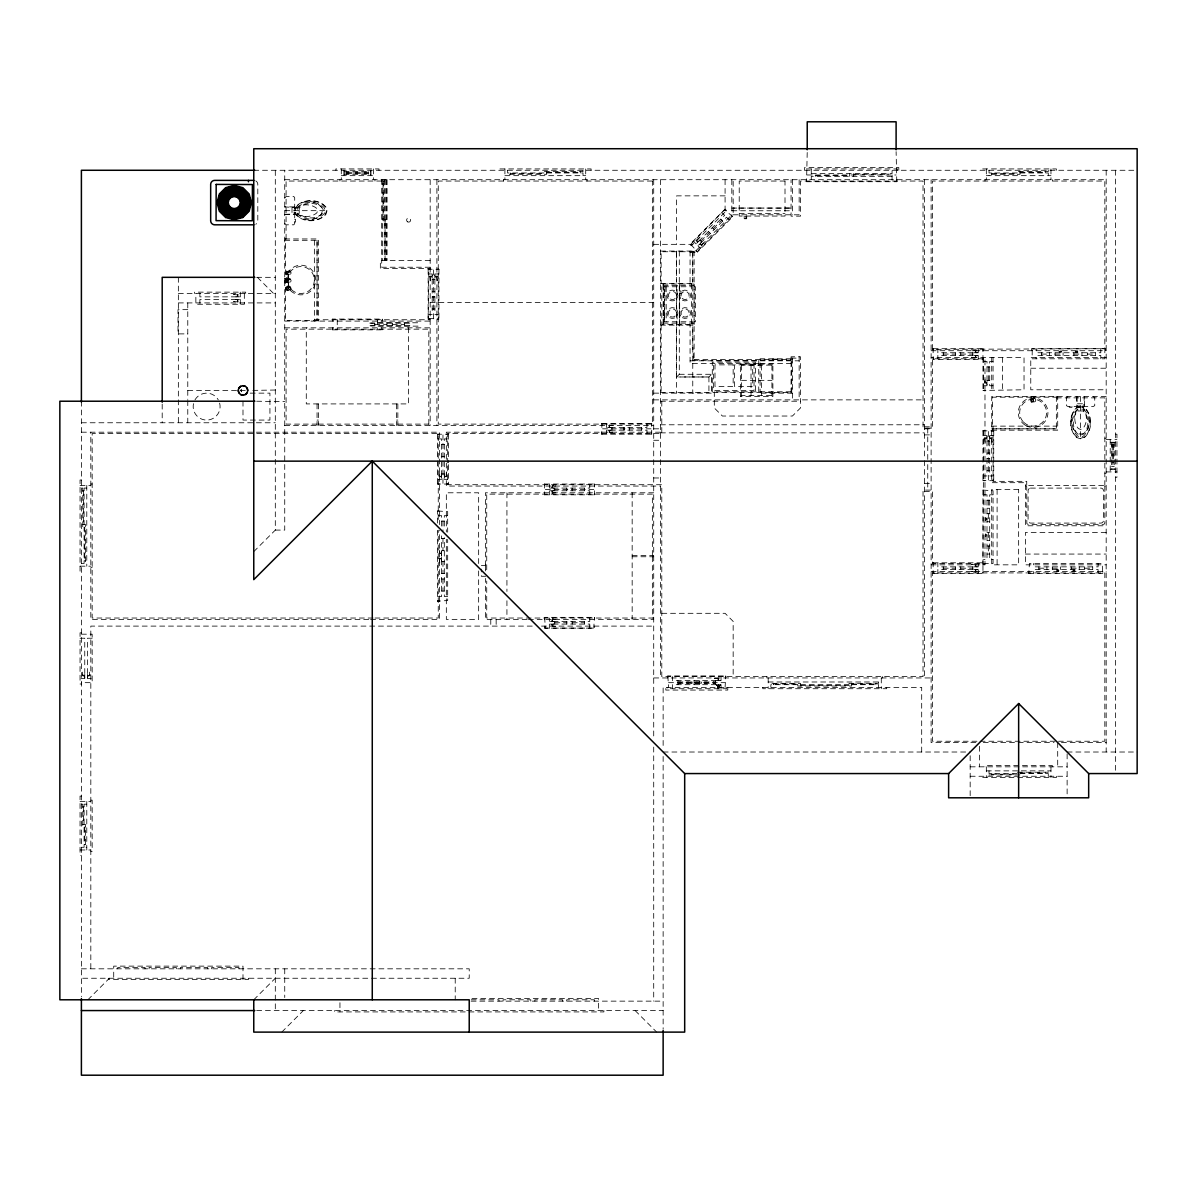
<?xml version="1.0" encoding="UTF-8"?>
<svg xmlns="http://www.w3.org/2000/svg" width="1197" height="1197" viewBox="0 0 1197 1197"><rect width="100%" height="100%" fill="white"/><g stroke="black" fill="none" stroke-linecap="round" stroke-linejoin="round"><path stroke-width="0.75" stroke-dasharray="5 3.75" d="M717.676 687.976L717.691 685.208M665.053 286.756L664.485 321.769L664.485 286.756M275.325 390.027L249.23 390.446M439.763 475.014L439.269 476.615L439.763 472.576M439.763 551.772L439.269 553.373L439.763 549.333M985.146 381.424L984.652 383.025L985.146 378.985M719.023 685.118L719.023 688.215L717.676 688.215L718.02 684.684M717.766 687.706L717.676 685.118M1076.851 396.551L1077.48 407.683L1079.036 405.843L1082.148 405.843L1083.704 407.683L1084.332 396.551L1084.437 407.459C1092.726 414.94 1092.726 430.082 1084.437 437.578L1080.592 438.82L1076.746 437.578C1068.457 430.082 1068.457 414.94 1076.746 407.459L1076.746 396.551M717.856 686.629L718.02 685.013M1071.569 416.466C1070.103 423.618 1070.941 432.162 1076.851 437.144L1080.592 438.341L1084.332 437.144C1090.243 432.162 1091.08 423.618 1089.614 416.466M1083.285 410.975L1077.899 410.975C1071.734 416.93 1071.809 428.541 1078.078 434.391L1080.592 435.214L1083.105 434.391C1089.375 428.541 1089.45 416.93 1083.285 410.975L1083.689 409.165L1077.495 409.165C1070.417 416.002 1070.507 429.349 1077.689 436.082L1080.592 437.01L1083.494 436.082C1090.676 429.349 1090.766 416.002 1083.689 409.165M284.781 214.413L295.913 213.784L294.073 212.228L294.073 209.116L295.913 207.56L284.781 206.931L295.689 206.827C303.17 198.537 318.312 198.537 325.808 206.827L327.05 210.672L325.808 214.517C318.312 222.807 303.17 222.807 295.689 214.517L284.781 214.517M1082.148 405.843C1086.801 412.247 1088.447 422.137 1082.821 428.571L1080.592 429.439L1078.362 428.571C1072.736 422.137 1074.382 412.247 1079.036 405.843M287.998 272.871L288.731 272.602M287.998 280.697L288.926 280.697L284.781 282.731M287.998 288.522L288.791 288.193L288.208 288.791M1033.385 400.501L1032.802 399.918L1033.58 400.232M294.073 209.116L295.928 208.143L294.926 210.672L295.973 214.188C302.018 221.699 315.35 221.699 321.395 214.188L322.442 210.672L321.395 207.156C315.35 199.645 302.018 199.645 295.973 207.156L294.926 210.672L295.928 213.201L294.073 212.228M702.325 244.053L701.547 245.55L704.06 242.333M284.781 197.879L286.128 196.532L293.864 196.532L294.701 197.879L294.701 223.465L293.864 224.812L286.128 224.812L284.781 223.465M332.542 327.828L332.542 329.848L333.215 327.828M382.367 321.095L382.367 319.075L381.693 321.095M436.905 269.25L438.925 269.25L428.152 269.25L430.172 269.25M430.172 319.075L428.152 319.075L428.825 269.924M253.764 551.637L275.31 530.091L275.31 170.273M446.331 434.212L448.351 434.212L437.578 434.212L439.598 434.212M439.598 484.037L437.578 484.037L448.351 484.037L446.331 484.037M726.534 210.567L725.113 209.131L689.876 244.368L691.312 245.789L726.519 210.582M690.834 244.368L725.113 209.131M700.829 241.031L709.417 232.457M713.203 228.672L721.776 220.083M799.147 179.7L799.147 214.802L731.816 214.802L695.547 251.071L660.445 251.071M696.07 250.562L697.492 251.983L732.729 216.747L731.307 215.325M806.554 179.7L806.554 181.72L807.227 151.63M601.867 432.192L601.867 434.212L601.867 423.439L601.867 425.459M439.598 601.193L437.578 601.193L447.678 600.52L447.678 539.413M544.635 492.79L544.635 494.81L544.635 484.037L544.635 486.057M679.298 251.071L679.298 374.287L676.604 376.98L708.923 376.98L711.617 374.287L711.617 393.14M651.692 425.459L651.692 423.439L651.692 434.212L651.692 432.192M594.46 486.057L594.46 484.037L594.46 494.81L594.46 492.79M87.86 999.794L109.406 978.248M544.635 626.106L544.635 628.126L594.46 628.126L594.46 626.106M594.46 619.373L594.46 617.353L593.787 627.452M253.764 999.794L275.31 978.248M933.136 357.454L933.136 359.474L933.136 348.701L933.136 350.721M281.774 1032.113L303.32 1010.567M982.961 350.721L982.961 348.701L982.961 359.474L933.136 359.474M984.981 390.446L982.961 390.446L1024.034 389.773L1024.034 357.454L931.116 357.454M725.756 677.951L725.756 675.931L725.083 687.377M991.714 430.845L993.734 430.845L982.961 430.845L984.981 430.845M1105.504 350.721L1105.504 348.701L932.463 349.374L932.463 181.046L1104.831 181.046L1104.831 358.801L1032.113 358.801L1032.248 349.374M984.981 480.67L982.961 480.67L993.734 480.67L991.714 480.67M1067.799 396.551L1066.452 397.898L1066.452 405.633L1067.799 406.471L1093.385 406.471L1094.731 405.633L1094.731 397.898L1093.385 396.551M933.136 571.567L933.136 573.587L933.136 562.814L933.136 564.834M1028.747 571.567L1028.747 573.587L1029.42 563.488L1102.138 563.488L1102.811 573.587L1102.811 571.567M740.569 364.187L741.527 365.145L771.93 365.145L772.888 364.187L772.888 396.506L740.569 396.506L740.569 364.187L772.888 364.187M740.569 396.506L741.527 395.549L771.93 395.549L772.888 396.506M297.395 207.575C304.233 200.498 317.579 200.587 324.312 207.769L325.24 210.672L324.312 213.575C317.579 220.757 304.233 220.846 297.395 213.769L297.395 207.575L299.205 207.979C305.16 201.814 316.771 201.889 322.621 208.158L323.444 210.672L322.621 213.186C316.771 219.455 305.16 219.53 299.205 213.365L299.205 207.979M295.779 208.443C301.479 203.61 311.115 203.61 316.801 208.443L317.669 210.672L316.801 212.901C311.115 217.734 301.479 217.734 295.779 212.901M1078.362 407.549L1080.592 406.696L1084.108 407.743C1091.619 413.788 1091.619 427.12 1084.108 433.164L1080.592 434.212L1077.076 433.164C1069.564 427.12 1069.564 413.788 1077.076 407.743L1080.592 406.696L1082.821 407.549M297.395 213.769L299.205 213.365M304.696 201.65C311.848 200.183 320.392 201.021 325.375 206.931L326.572 210.672L325.375 214.413C320.392 220.323 311.848 221.161 304.696 219.694M1030.422 488.107L1100.791 488.077A2.693 2.693 0 0 1 1103.484 490.77L1103.484 520.396A2.693 2.693 0 0 1 1100.791 523.089L1030.767 523.089A2.693 2.693 0 0 1 1028.073 520.396L1028.073 490.77A2.693 2.693 0 0 1 1030.422 488.107L1030.767 488.077M973.939 350.886L975.54 350.392L971.5 350.886M610.889 432.027L609.288 432.521L613.328 432.027M553.657 492.625L552.056 493.119L556.096 492.625M253.764 170.273L1137.15 170.273M343.988 171.62L370.92 171.62M346.681 172.293L368.227 172.293M546.655 172.293L580.321 172.293M1019.994 172.293L1045.58 172.293M343.988 172.966L370.92 172.966M543.962 172.966L507.603 172.966L507.603 170.273M546.655 172.966L583.014 172.966L583.014 175.66M1017.3 172.966L989.021 172.966L989.021 170.273M1019.994 172.966L1048.273 172.966L1048.273 175.66M346.681 173.64L368.227 173.64M510.296 173.64L543.962 173.64M811.267 173.64L892.064 173.64L892.064 168.927M991.714 173.64L1017.3 173.64M343.988 174.313L370.92 174.313M853.685 174.313L888.024 174.313M807.227 174.986L896.104 174.986M341.295 175.66L373.614 175.66M504.91 175.66L585.707 175.66M815.307 175.66L849.646 175.66M986.328 175.66L1050.966 175.66M892.064 176.333L811.267 176.333L811.267 181.046M284.736 179.7L1106.178 179.7M381.693 181.046L286.083 181.046L286.083 240.298M383.04 181.046L384.387 181.046M806.554 181.72L896.777 181.72L896.777 179.7M725.083 195.859L676.604 195.859L676.604 244.338M731.816 208.069L792.414 208.069M284.781 210.672L327.05 210.672M731.816 210.762L792.414 210.762M739.222 213.365L785.008 213.365M732.729 216.747L725.083 210.059M743.906 216.732L746.689 216.732M743.906 218.004L746.689 218.034M294.701 219.305L295.539 219.305L295.539 221.999L294.701 221.999M383.04 219.425L385.733 219.425M385.733 220.772L383.04 220.772L383.04 179.7M284.736 238.951L318.402 238.951L318.402 321.095M284.736 240.298L318.402 240.298M317.055 242.318L317.055 260.497M653.712 244.338L692.764 244.338M694.11 251.744L661.118 251.744L661.118 283.39M690.071 252.417L696.115 252.417L733.163 215.37L733.163 179.7M676.604 253.091L676.604 281.37M692.764 253.091L692.764 281.37M384.387 259.151L385.733 259.151M430.172 260.497L380.347 260.497L380.347 268.577L430.172 268.577M317.055 262.517L317.055 298.876M430.172 267.23L381.693 267.23L381.693 179.7M428.825 273.963L432.192 273.963L432.192 314.362L428.825 314.362M438.252 273.963L434.885 273.963L434.885 314.362L438.252 314.362M432.192 274.981L432.192 278.347M434.885 274.981L434.885 278.347M431.848 276.327L429.588 276.327L431.848 276.986M435.229 276.327L437.489 276.327L435.229 276.986M256.667 277.33L275.31 277.33M284.736 278.452L284.736 282.941M284.781 278.662L288.208 280.906M432.192 279.35L434.885 279.35M660.445 283.39L694.11 283.39L694.11 251.071M663.138 285.41L694.11 285.41M663.482 286.756L691.417 286.756M694.11 286.756L695.457 286.756L695.457 321.769L694.11 321.769M694.11 289.105L694.11 319.404M663.482 289.45L664.485 289.45M663.482 290.796L664.485 290.796M679.642 290.961L680.973 290.961L680.973 293.654L679.642 293.654M432.192 291.47L434.885 291.47M178.353 293.489L275.31 293.489M663.482 293.489L664.485 293.489M679.642 295.674L679.642 322.442M317.055 300.896L317.055 319.075M430.172 302.572L653.712 302.572M178.353 302.916L275.31 302.916M676.604 303.245L677.278 285.41M676.604 305.265L677.278 323.115M432.192 308.976L434.885 308.976M187.779 309.649L178.009 309.649L178.009 333.888L187.779 333.888M663.482 315.035L664.485 315.035M663.482 317.729L664.485 317.729M428.825 318.402L438.925 319.075L436.905 319.075M332.542 321.095L332.542 319.075L382.367 319.075M663.482 319.075L664.485 319.075M314.362 319.749L430.172 319.749M318.402 320.422L285.41 320.422L285.41 238.951M284.736 321.095L430.172 321.095M663.482 321.769L691.417 321.769M377.654 322.771L418.052 322.771L418.052 326.138L377.654 326.138M663.138 323.115L694.11 323.115M374.766 324.462L386.915 324.462M392.257 324.462L404.391 324.462M660.445 325.135L694.11 325.135L694.11 360.821M676.604 327.155L676.604 342.641M692.764 327.155L692.764 342.641M284.736 327.828L430.172 327.828M332.542 329.848L382.367 329.848L382.367 327.828M676.604 344.661L676.604 374.96M692.764 344.661L693.437 360.147M933.136 348.701L982.961 348.701M1031.44 350.721L1031.44 348.701L1105.504 348.701M931.116 350.721L1106.178 350.721M943.236 354.088L955.371 354.088M960.727 354.088L972.862 354.088M1041.54 354.088L1049.619 354.088M1055.006 354.088L1063.086 354.088M1073.859 354.088L1081.938 354.088M1087.325 354.088L1095.405 354.088M1106.178 357.454L1030.767 357.454L1030.767 389.773L1106.178 389.773M791.067 358.127L799.147 358.127M791.067 358.801L760.095 358.801L760.095 391.793M983.635 358.801L932.463 358.801L932.463 428.152L923.037 428.152L923.037 181.046L800.494 181.046L800.494 216.148L791.067 216.148L791.067 179.7M772.484 359.13L778.678 359.13M694.11 359.474L792.414 359.474M692.764 360.147L708.923 360.821M760.095 360.147L791.067 360.147M690.071 360.821L799.147 360.821M983.635 361.494L987.001 361.494L987.001 385.733L983.635 385.733M993.061 361.494L989.695 361.494L989.695 385.733L993.061 385.733M758.748 363.514L690.071 363.514L690.071 325.135M760.095 363.514L791.067 363.514M987.001 366.88L989.695 366.88M1030.767 368.227L1106.178 368.227M679.298 374.287L711.617 374.287M741.527 380.347L771.93 380.347M987.001 380.347L989.695 380.347M987.001 381.349L987.001 384.716M986.657 382.711L984.398 382.711L986.657 383.369M187.779 390.446L248.003 390.446M791.067 391.793L712.29 391.793L712.29 362.167L755.382 362.167L755.382 391.793M660.445 392.466L791.741 392.466L791.741 359.474M250.173 393.14L269.924 393.14L269.924 420.072L242.991 420.072L242.991 398.526M653.712 393.14L714.31 393.14M792.414 393.14L758.748 393.14L758.748 359.474M1106.178 396.506L991.714 396.506L991.714 482.69L1025.38 482.69L1025.38 525.782L1106.178 525.782M1035.315 396.731L1030.931 396.506M1057.699 397.18L992.388 397.18L992.388 430.172M1056.352 397.853L1104.831 397.853L1104.831 485.383M653.712 399.873L923.037 399.873M256.667 401.219L284.736 401.623M660.445 401.219L800.494 401.219M1077.48 403.778L1083.704 403.778M317.055 420.072L318.402 420.072M396.506 420.072L397.853 420.072M81.396 422.765L275.31 422.765M601.867 423.439L651.692 423.439M317.055 424.112L286.083 424.112L286.083 329.175L428.825 329.175L428.825 425.459M318.402 424.112L396.506 424.112M397.853 424.112L428.825 424.112M660.445 424.785L924.383 424.785M284.736 425.459L653.712 425.459M991.714 426.132L1056.352 426.132M924.383 426.805L931.116 426.805M602.54 428.825L651.018 428.825M653.712 428.825L660.445 428.825M924.383 428.825L931.116 428.825M991.714 428.825L1056.352 428.825M991.714 430.172L1057.699 430.172L1057.699 396.506M81.396 432.192L439.598 432.192L439.598 524.6M660.445 432.192L446.331 432.192L446.331 486.057L660.445 486.057M660.445 432.865L924.383 432.865M601.867 434.212L651.692 434.212M1115.604 434.212L1116.951 434.212L1116.951 477.304L1115.604 477.304M924.383 434.885L931.116 434.885M983.635 435.558L987.001 435.558L987.001 475.957L983.635 475.957M993.061 435.558L989.695 435.558L989.695 475.957L993.061 475.957M987.001 436.561L987.001 439.927M989.695 436.561L989.695 439.927M986.657 437.922L984.398 437.922L986.657 438.581M990.024 437.922L992.298 437.922L990.024 438.581M1104.831 438.252L1106.178 438.252M438.252 438.925L441.618 438.925L441.618 479.324L438.252 479.324M447.678 438.925L444.311 438.925L444.311 479.324L447.678 479.324M1106.178 439.598L1116.951 439.598M653.712 440.272L660.445 440.272M987.001 440.945L989.695 440.945M985.146 442.306L984.652 438.267L985.146 439.868M1110.217 442.292L1115.604 442.292M441.618 444.311L444.311 444.311M1111.564 444.985L1114.257 444.985M987.001 453.065L989.695 453.065M1111.564 466.531L1114.257 466.531M1110.217 469.224L1115.604 469.224M987.001 470.571L989.695 470.571M1106.178 471.917L1116.951 471.917M1104.831 473.264L1106.178 473.264M441.618 473.937L444.311 473.937M441.618 474.94L441.618 478.306M444.311 474.94L444.311 478.306M441.289 476.301L439.015 476.301L441.289 476.96M444.656 476.301L446.915 476.301L444.656 476.96M653.712 477.977L660.445 477.977M81.396 479.997L80.049 479.997L80.049 571.567L81.396 571.567M924.383 483.364L931.116 483.364M90.822 484.037L92.169 484.037M544.635 484.037L594.46 484.037M80.049 485.383L90.822 485.383M81.396 488.077L82.743 488.077L82.743 527.129L85.436 527.129M86.782 488.077L84.089 488.077L84.089 524.436M545.308 489.423L593.787 489.423M982.961 564.834L982.961 490.097L984.981 490.097M82.743 490.77L84.089 490.77M924.383 491.443L931.116 491.443M653.712 492.79L485.383 492.79L485.383 570.969M544.635 494.81L594.46 494.81M983.635 494.81L987.001 494.81L987.001 559.448L983.635 559.448M993.061 494.81L989.695 494.81L989.695 559.448L993.061 559.448M987.001 500.196L989.695 500.196M987.001 508.276L989.695 508.276M437.578 523.029L437.578 510.969L439.598 510.969M987.001 513.663L989.695 513.663M438.252 515.683L441.618 515.683L441.618 526.695M447.678 515.683L444.311 515.683L444.311 528.535M985.655 518.376L987.001 518.376M985.655 519.722L987.001 519.722M441.618 521.069L444.311 521.069M987.001 521.742L989.695 521.742M82.743 524.436L85.436 524.436L85.436 563.488L86.782 563.488M275.31 530.091L284.736 530.091L284.736 170.273M987.001 532.515L989.695 532.515M1106.178 532.515L1025.38 532.515L1025.38 564.834L1106.178 564.834M985.655 534.535L987.001 534.535M985.655 535.882L987.001 535.882M441.618 538.575L444.311 538.56M987.001 540.595L989.695 540.595M987.001 545.982L989.695 545.982M441.618 550.695L444.311 550.695M441.618 551.697L441.618 555.064M441.289 553.059L439.015 553.059L441.289 553.717M987.001 554.061L989.695 554.061M1025.38 554.061L1106.178 554.061M632.166 555.408L653.712 555.408M632.166 556.755L653.712 556.755M441.618 557.084L441.618 560.45M441.289 558.445L439.015 558.445L441.289 559.104M84.089 560.795L85.436 560.795M441.618 561.468L444.311 561.468M439.763 562.829L439.269 558.79L439.763 560.391M933.136 562.814L982.961 562.814L982.961 573.587L982.961 571.567M81.396 563.488L84.089 563.488L84.089 527.129M485.383 564.161L485.713 570.894M984.981 564.161L982.961 564.161L983.635 431.519M931.116 564.834L984.981 564.834L984.981 357.454M481.344 565.508L485.713 565.508M80.049 566.181L90.822 566.181M90.822 567.528L92.169 567.528M943.236 568.201L955.371 568.201M960.727 568.201L972.862 568.201M1038.846 568.201L1046.926 568.201M1052.313 568.201L1060.392 568.201M1071.165 568.201L1079.245 568.201M1084.632 568.201L1092.711 568.201M931.116 571.567L1106.178 571.567M441.618 573.602L444.311 573.602M933.136 573.587L982.961 573.587M1028.747 573.587L1102.811 573.587M485.713 576.281L481.344 576.281L481.344 569.099M441.618 578.974L444.311 578.974M441.618 591.094L444.311 591.094M438.252 596.48L441.618 596.48L441.618 535.882M447.678 596.48L444.311 596.48L444.311 537.722M661.791 613.313L725.083 613.313L733.163 621.393L733.163 676.604M544.635 619.373L544.635 617.353L594.46 617.353M373.135 618.026L92.169 618.026L92.169 433.538L438.252 433.538L438.252 523.029M374.99 618.026L438.252 618.026L438.252 530.151M653.712 618.026L486.73 618.026L486.73 581.039M368.721 619.373L90.822 619.373L90.822 432.192M370.591 619.373L439.598 619.373L439.598 530.421M527.144 619.373L485.383 619.373L485.383 578.42M528.401 619.373L653.712 619.373M554.735 622.739L566.869 622.739M572.226 622.739L584.36 622.739M532.216 626.106L90.822 626.106L90.822 968.822M541.508 626.106L653.712 626.106M544.635 628.126L594.46 628.126M81.396 632.839L80.049 632.839L80.049 684.011L81.396 684.011M81.396 634.186L92.169 634.186L92.169 682.664L81.396 682.664M80.049 638.225L84.763 638.225L84.763 678.624L80.049 678.624M92.169 638.225L87.456 638.225L87.456 678.624L92.169 678.624M84.763 674.24L84.763 677.607M87.456 674.24L87.456 677.607M84.433 675.602L82.159 675.602L84.433 676.26M87.8 675.602L90.059 675.602L87.8 676.26M667.851 677.951L667.851 675.931L725.756 675.931M653.712 677.951L931.116 677.951M677.951 681.991L715.656 681.991M768.175 681.991L881.291 681.991M668.525 682.664L725.083 682.664M677.951 683.337L715.656 683.337M773.561 684.011L797.801 684.011M851.666 684.011L875.905 684.011M797.801 684.684L770.868 684.684L770.868 687.377M800.494 684.684L848.972 684.684M851.666 684.684L878.598 684.684L878.598 687.377M716.33 685.013L720.37 685.013M800.494 685.357L848.972 685.357M717.676 686.465L719.023 686.465M976.947 741.242L932.463 741.242L932.463 572.914L1104.831 572.914L1104.831 741.242L1058.492 741.242M980.089 741.242L1056.637 741.242M975.869 742.589L931.116 742.589L931.116 179.7M983.261 742.589L1054.033 742.589M1061.425 742.589L1106.178 742.589M663.138 752.015L970.168 752.015M1067.126 752.015L1137.15 752.015M970.168 766.828L1067.126 766.828M986.328 770.868L1050.966 770.868M1017.3 772.215L1048.273 772.215L1048.273 770.868M1019.994 772.888L1045.58 772.888M1017.3 773.561L989.021 773.561L989.021 770.868M1019.994 773.561L1048.273 773.561L1048.273 776.255M991.714 774.235L1017.3 774.235M1019.994 774.908L989.021 774.908L989.021 776.255M970.168 776.255L1067.126 776.255M81.396 796.11L80.049 796.11L80.049 855.361L81.396 855.361M90.822 800.15L92.169 800.15L92.169 851.321L90.822 851.321M80.049 801.496L90.822 801.496M81.396 804.189L82.743 804.189L82.743 827.082L85.436 827.082M86.782 804.189L84.089 804.189L84.089 824.389M82.743 806.883L84.089 806.883M82.743 824.389L85.436 824.389L85.436 847.281L86.782 847.281M84.089 844.588L85.436 844.588M81.396 847.281L84.089 847.281L84.089 827.082M80.049 849.975L90.822 849.975M81.396 968.822L469.224 968.822L469.224 978.248L81.396 978.248M472.007 998.448L598.5 998.448L598.5 1011.914M471.244 999.794L499.014 999.794L499.014 1001.141M471.094 1001.141L663.138 1001.141M256.667 1010.567L663.138 1010.567M896.777 181.72L896.104 151.63M722.255 212.946L724.634 215.325L696.07 243.889L693.691 241.51M728.913 219.605L726.534 217.226L697.971 245.789L700.35 248.168M720.818 219.126L722.734 221.041M982.961 490.097L993.061 490.77L993.061 563.488L932.463 563.488L932.463 490.097L923.037 490.097L923.037 676.604L661.791 676.604L661.791 484.71L447.678 484.71L447.678 464.631M712.26 227.699L714.16 229.6M708.444 231.515L710.345 233.415M699.871 240.073L701.786 241.989M699.168 240.792L696.789 243.171M701.068 242.707L698.689 245.086M697.956 241.525L695.906 240.373L697.507 241.974M700.35 243.904L701.951 245.505L699.886 244.353M690.804 244.338L697.492 251.983M382.367 329.848L381.693 327.828M332.542 319.075L333.215 321.095M667.851 675.931L668.525 687.377M257.4 277.33L275.31 295.24M544.635 617.353L545.308 627.452M437.578 510.969L447.678 511.643L447.678 532.216M635.128 1010.567L656.674 1032.113M1077.495 409.165L1077.899 410.975M718.933 687.706L718.679 684.684M718.679 685.013L718.843 686.629M719.008 685.208L719.023 687.976M1115.604 170.273L1115.604 771.407M1114.257 442.292L1114.257 469.224M1113.584 444.985L1113.584 462.94M1112.911 442.292L1112.911 469.224M1112.237 444.985L1112.237 462.94M1111.564 442.292L1111.564 469.224M1110.217 439.598L1110.217 471.917M1106.178 170.273L1106.178 752.015M1100.791 349.374L1100.791 352.741L1036.153 352.741L1036.153 349.374M1100.791 358.801L1100.791 355.434L1036.153 355.434L1036.153 358.801M1098.098 563.488L1098.098 566.854L1033.46 566.854L1033.46 563.488M1098.098 572.914L1098.098 569.548L1033.46 569.548L1033.46 572.914M1095.405 352.741L1095.405 355.434M1092.711 566.854L1092.711 569.548M1087.325 352.741L1087.325 355.434M1084.632 566.854L1084.632 569.548M1081.938 352.741L1081.938 355.434M1080.592 396.551L1080.592 438.82M1079.245 566.854L1079.245 569.548M1077.225 351.394L1077.225 352.741M1075.879 351.394L1075.879 352.741M1074.532 569.548L1074.532 570.894M1073.859 352.741L1073.859 355.434M1073.185 569.548L1073.185 570.894M1071.958 406.471L1071.958 407.309L1069.265 407.309L1069.265 406.471M1071.165 566.854L1071.165 569.548M1067.126 753.886L1067.126 797.801M1063.086 352.741L1063.086 355.434M1061.066 351.394L1061.066 352.741M1060.392 566.854L1060.392 569.548M1059.719 351.394L1059.719 352.741M1058.372 569.548L1058.372 570.894M1057.699 742.589L1057.699 766.828M1057.026 569.548L1057.026 570.894M1056.352 170.273L1056.352 168.927L980.942 168.927L980.942 170.273M1056.352 396.506L1056.352 430.172M1056.352 776.255L1056.352 777.601L980.942 777.601L980.942 776.255M1055.006 352.741L1055.006 355.434M1054.333 428.825L1011.914 428.825M1052.313 179.7L1052.313 181.046M1052.313 566.854L1052.313 569.548M1052.313 766.828L1052.313 765.482L984.981 765.482L984.981 766.828M1050.966 168.927L1050.966 179.7M1050.966 766.828L1050.966 777.601M1049.619 352.741L1049.619 355.434M1048.273 170.273L1048.273 171.62L1017.3 171.62L1017.3 174.313M1046.926 566.854L1046.926 569.548M1045.58 171.62L1045.58 172.966M1045.58 772.215L1045.58 773.561M1041.54 352.741L1041.54 355.434M1038.846 566.854L1038.846 569.548M1035.315 396.506L1033.774 397.658L1033.25 400.426L1031.141 396.551M1026.727 485.383L1026.727 481.344L993.061 481.344L993.061 426.132M1019.994 171.62L1019.994 174.313L989.021 174.313L989.021 175.66M1009.894 428.825L993.734 428.825M1002.488 357.454L1002.488 389.773M997.101 489.423L997.101 564.834M993.734 430.845L993.734 480.67M993.061 357.454L993.061 389.773M991.714 172.966L991.714 174.313M991.714 357.454L991.714 389.773M991.714 773.561L991.714 774.908M988.348 366.88L988.348 380.347M988.348 431.519L988.348 479.997M988.348 500.196L988.348 508.276M988.348 513.663L988.348 521.742M988.348 532.515L988.348 540.595M988.348 545.982L988.348 554.061M986.328 168.927L986.328 179.7M986.328 766.828L986.328 777.601M984.981 179.7L984.981 181.046M983.635 357.454L983.635 389.773M982.961 357.454L982.961 390.446M982.961 430.845L982.961 480.67M979.595 746.315L979.595 766.828M978.248 349.374L978.248 352.741L937.85 352.741L937.85 349.374M978.248 358.801L978.248 355.434L937.85 355.434L937.85 358.801M978.248 563.488L978.248 566.854L937.85 566.854L937.85 563.488M978.248 572.914L978.248 569.548L937.85 569.548L937.85 572.914M977.231 352.741L973.879 352.741M977.231 355.434L973.879 355.434M977.231 566.854L973.879 566.854M977.231 569.548L973.879 569.548M975.884 352.397L975.884 350.137L975.226 352.397M975.884 355.763L975.884 358.038L975.226 355.763M975.884 566.51L975.884 564.251L975.226 566.51M975.884 569.877L975.884 572.151L975.226 569.877M972.862 352.741L972.862 355.434M972.862 566.854L972.862 569.548M970.168 755.711L970.168 797.801M960.742 352.741L960.742 355.434M960.742 566.854L960.742 569.548M955.356 352.741L955.356 355.434M955.371 566.854L955.356 569.548M943.236 352.741L943.236 355.434M943.236 566.854L943.236 569.548M927.75 428.152L927.75 462.775M927.75 464.586L927.75 490.097M924.383 179.7L924.383 459.124M924.383 460.71L924.383 677.951M921.69 752.015L921.69 687.377L663.138 687.377L663.138 749.023M898.797 170.273L898.797 167.58L804.534 167.58L804.534 170.273M897.451 170.273L897.451 168.927L805.88 168.927L805.88 170.273M892.064 174.986L892.064 181.046M888.024 173.64L888.024 174.986M886.678 687.377L886.678 688.724L762.788 688.724L762.788 687.377M882.638 676.604L882.638 677.951M881.291 677.951L881.291 688.724M878.598 681.991L878.598 683.337L848.972 683.337L848.972 686.031M875.905 683.337L875.905 684.684M853.685 173.64L853.685 176.333M851.666 683.337L851.666 686.031L797.801 686.031L797.801 683.337M849.646 173.64L849.646 176.333M815.307 174.986L815.307 176.333M811.267 168.927L811.267 174.986M800.494 686.031L800.494 683.337L770.868 683.337L770.868 681.991M799.147 356.781L799.147 399.873M792.414 179.7L792.414 214.802M792.414 358.127L792.414 399.873M791.067 393.14L791.067 356.781L800.494 356.781L800.494 407.953L792.414 416.032L722.39 416.032L714.31 407.953L714.31 391.793M790.394 208.069L763.132 208.069M773.561 683.337L773.561 684.684M771.93 365.145L771.93 395.549M768.175 677.951L768.175 688.724M766.828 676.604L766.828 677.951M761.472 365.145L761.472 395.549M761.112 208.069L733.836 208.069M756.728 360.821L710.943 360.821M754.035 363.514L754.035 390.446L713.636 390.446L713.636 363.514M751.028 365.145L751.028 395.549M746.689 216.059L746.689 218.752L743.906 218.752L743.906 216.059M741.527 365.145L741.527 395.549M731.816 179.7L731.816 214.802M727.776 687.377L727.776 690.071L665.831 690.071L665.831 687.377M726.429 687.377L726.429 688.724L667.178 688.724L667.178 687.377M725.083 179.7L725.083 212.019M721.043 676.604L721.043 680.644L672.564 680.644L672.564 676.604M721.043 688.724L721.043 684.684L672.564 684.684L672.564 688.724M720.04 680.644L716.674 680.644M718.679 678.041L718.679 680.3M718.35 684.684L718.35 688.215M718.02 678.041L718.02 680.3M715.656 680.644L715.656 684.684M714.31 681.991L714.31 683.337M713.636 681.991L713.636 683.337M713.352 681.991L713.352 683.337M708.923 376.98L708.923 393.14M706.903 376.98L678.624 376.98M706.843 681.991L706.843 683.337M705.886 681.991L705.886 683.337M704.943 681.991L704.943 683.337M701.517 681.991L701.517 683.337M699.497 680.644L699.497 684.684M698.435 681.991L698.435 683.337M697.477 681.991L697.477 683.337M696.804 681.991L696.804 683.337M696.13 681.991L696.13 683.337M695.173 681.991L695.173 683.337M694.11 680.644L694.11 684.684M692.764 251.071L692.764 360.821M692.764 363.514L692.764 393.14M692.09 681.991L692.09 683.337M691.417 284.063L691.417 324.462M690.071 251.071L690.071 283.39M688.664 681.991L688.664 683.337M687.706 681.991L687.706 683.337M686.764 681.991L686.764 683.337M680.255 681.991L680.255 683.337M679.971 681.991L679.971 683.337M679.642 284.063L679.642 324.462M679.298 681.991L679.298 683.337M677.951 680.644L677.951 684.684M676.604 251.071L676.604 393.14M666.175 286.756L666.175 321.769M663.482 284.063L663.482 324.462M663.138 284.063L663.138 324.462M663.138 756.474L663.138 1029.031M661.791 401.219L661.791 433.538L447.678 433.538L447.678 462.85M661.118 325.135L661.118 392.466M660.445 179.7L660.445 677.951M653.712 179.7L653.712 738.055M653.712 747.078L653.712 1001.141M652.365 555.408L652.365 494.137L486.73 494.137L486.73 571.792M652.365 556.755L652.365 618.026M646.979 424.112L646.979 427.479L606.58 427.479L606.58 424.112M646.979 433.538L646.979 430.172L606.58 430.172L606.58 433.538M641.592 427.479L641.592 430.172M632.166 492.79L632.166 619.373M629.457 427.479L629.472 430.172M611.966 427.479L611.966 430.172M610.949 427.479L607.582 427.479M610.949 430.172L607.582 430.172M609.602 427.134L609.602 424.875L608.944 427.134M609.602 430.501L609.602 432.775L608.944 430.501M603.887 1010.567L603.887 1011.914L334.562 1011.914L334.562 1010.567M594.46 1001.141L594.46 999.794L566.69 999.794L566.69 1001.141M591.094 170.273L591.094 168.927L499.523 168.927L499.523 170.273M589.747 484.71L589.747 488.077L549.348 488.077L549.348 484.71M589.747 494.137L589.747 490.77L549.348 490.77L549.348 494.137M589.747 618.026L589.747 621.393L549.348 621.393L549.348 618.026M589.747 627.452L589.747 624.086L549.348 624.086L549.348 627.452M587.054 179.7L587.054 181.046M585.707 168.927L585.707 179.7M584.36 488.077L584.36 490.77M584.36 621.393L584.36 624.086M583.014 170.273L583.014 171.62L543.962 171.62L543.962 174.313M580.321 171.62L580.321 172.966M566.854 488.077L566.854 490.77M566.869 621.393L566.869 624.086M562.65 1001.141L562.65 999.794L534.864 999.794L534.864 1001.141M554.735 488.077L554.735 490.77M554.735 621.393L554.735 624.086M553.717 488.077L550.351 488.077M553.717 490.77L550.351 490.77M553.717 621.393L550.351 621.393M553.717 624.086L550.351 624.086M552.371 487.733L552.371 485.473L551.712 487.733M552.371 491.099L552.371 493.373L551.712 491.099M552.371 621.048L552.371 618.789L551.712 621.048M552.371 624.415L552.371 626.689L551.712 624.415M546.655 171.62L546.655 174.313L507.603 174.313L507.603 175.66M530.825 1001.141L530.825 999.794L503.054 999.794L503.054 1001.141M510.296 172.966L510.296 174.313M506.93 492.79L506.93 591.453M506.93 600.759L506.93 619.373M504.91 168.927L504.91 179.7M503.563 179.7L503.563 181.046M496.157 619.373L496.157 626.106M490.77 619.373L490.77 626.106M478.65 563.533L478.65 492.79L446.331 492.79L446.331 532.007M478.65 570.969L478.65 619.373L446.331 619.373L446.331 539.323M455.219 978.248L455.219 999.794M448.351 434.212L448.351 462.79M448.351 464.631L448.351 484.037M442.965 434.885L442.965 483.364M442.965 521.069L442.965 531.453M442.965 538.56L442.965 550.695M442.965 561.468L442.965 573.602M442.965 578.959L442.965 591.094M438.925 269.25L438.925 319.075M437.578 434.212L437.578 459.124M437.578 460.965L437.578 484.037M437.578 530.376L437.578 601.193M436.905 179.7L436.905 425.459M433.538 269.924L433.538 318.402M430.172 179.7L430.172 425.459M428.152 269.25L428.152 319.075M408.626 327.828L408.626 403.913L306.282 403.913L306.282 327.828M404.391 323.115L404.391 325.808M397.853 403.913L397.853 425.459M396.506 403.913L396.506 425.459M392.272 323.115L392.272 325.808M387.08 179.7L387.08 260.497M386.885 323.115L386.885 325.808M386.347 179.7L386.347 260.497M385.733 179.7L385.733 260.497M385.06 220.772L385.06 259.151M384.387 179.7L384.387 260.497M383.713 181.046L383.713 219.425M382.711 179.7L382.711 260.497M379 170.273L379 168.927L335.908 168.927L335.908 170.273M377.654 319.749L377.654 329.175M374.96 179.7L374.96 181.046M374.766 323.115L374.766 325.808M373.614 168.927L373.614 179.7M373.419 323.115L370.726 323.115M373.419 325.808L370.726 325.808M370.92 170.273L370.92 175.66M368.227 171.62L368.227 174.313M346.681 171.62L346.681 174.313M343.988 170.273L343.988 175.66M341.295 168.927L341.295 179.7M339.948 179.7L339.948 181.046M339.948 1002.712L339.948 1011.914M337.255 319.749L337.255 329.175M318.402 403.913L318.402 425.459M317.055 240.298L317.055 321.095M317.055 403.913L317.055 425.459M314.362 240.298L314.362 321.095M292.008 207.56L292.008 213.784M284.736 968.822L284.736 997.55M275.31 968.822L275.31 1010.567M248.378 978.248L248.378 979.595L108.329 979.595L108.329 978.248M245.684 293.489L245.684 292.143L194.513 292.143L194.513 293.489M244.338 293.489L244.338 304.262L195.859 304.262L195.859 293.489M242.991 979.595L242.991 966.129L113.715 966.129L113.715 979.595M240.298 292.143L240.298 296.856L199.899 296.856L199.899 292.143M240.298 304.262L240.298 299.549L199.899 299.549L199.899 304.262M239.28 296.856L235.914 296.856M239.28 299.549L235.914 299.549M238.951 968.822L238.951 967.475L211.674 967.475L211.674 968.822M237.934 296.512L237.934 294.253L237.275 296.512M237.934 299.878L237.934 302.153L237.275 299.878M207.635 968.822L207.635 967.475L180.373 967.475L180.373 968.822M187.779 302.916L187.779 399.424M187.779 400.636L187.779 422.765M178.353 277.33L178.353 422.765M176.333 968.822L176.333 967.475L149.056 967.475L149.056 968.822M162.194 404.122L162.194 422.765M145.032 968.822L145.032 967.475L117.755 967.475L117.755 968.822M86.782 485.383L86.782 566.181M86.782 801.496L86.782 849.975M84.763 527.129L84.763 560.795M84.763 827.082L84.763 844.588M83.416 490.77L83.416 524.436M83.416 806.883L83.416 824.389M81.396 401.219L81.396 996.682M219.635 403.12A13.466 13.466 0 0 1 206.632 420.072A13.466 13.466 0 0 1 193.63 403.12M194.976 399.873A13.466 13.466 0 0 1 218.288 399.873M255.784 180.912A4.04 4.04 0 0 1 257.804 184.413L257.804 220.772A4.04 4.04 0 0 1 255.784 224.273M1031.156 399.544L1031.844 401.893L1034.298 401.953L1035.091 400.935L1034.403 398.586L1033.191 398.152L1031.156 399.544M82.907 674.315C82.024 679.791 82.563 666.714 82.907 674.315M89.895 674.315C89.012 679.791 89.551 666.714 89.895 674.315M429.843 276.672L430.336 280.711L429.843 276.672M436.815 276.672L437.324 280.711L436.815 276.672M446.75 475.014C445.868 480.491 446.406 467.414 446.75 475.014M991.625 438.267L992.133 442.306L991.625 438.267M1104.846 486.551L1104.831 523.089L1103.993 524.331L1028.073 524.436L1026.831 523.598L1026.727 486.73L1025.38 485.383L1106.178 485.383L1104.876 486.386M241.046 389.923L241.57 391.868A2.02 2.02 0 0 1 241.57 389.025L241.046 389.923M720.37 684.684L720.025 685.686L716.33 685.223L720.37 684.684M286.906 271.48L286.397 272.662L287.639 274.771L290.033 274.248L290.542 273.066L289.3 270.956L286.906 271.48M286.906 279.32L286.397 280.487L287.639 282.612L290.033 282.073L290.273 279.649L288.028 278.662L286.906 279.32M286.906 287.145L286.397 288.327L287.639 290.437L290.033 289.913L290.542 288.731L289.3 286.622L286.906 287.145M288.297 288.372L288.582 272.572L288.297 288.372M286.637 270.926L285.814 272.796L286.532 274.697L288.387 275.534L290.287 274.801L291.125 272.946L290.407 271.046L288.552 270.208L286.637 270.926M287.16 271.48L287.085 274.173L289.779 274.248L289.854 271.569L287.16 271.48M286.637 278.766L285.814 280.622L286.532 282.522L288.387 283.36L290.287 282.627L291.125 280.771L290.407 278.871L288.552 278.033L286.637 278.766M287.16 279.32L287.085 281.998L289.779 282.073L289.854 279.395L287.16 279.32M286.637 286.592L285.814 288.447L286.532 290.347L288.387 291.185L290.287 290.467L291.125 288.597L290.407 286.696L288.552 285.859L286.637 286.592M287.16 287.145L287.085 289.824L289.779 289.913L289.854 287.22L287.16 287.145M1031.29 398.302L1030.467 400.157L1031.186 402.057L1033.041 402.895L1034.956 402.177L1035.779 400.322L1035.061 398.406L1033.206 397.584L1031.29 398.302M1031.814 398.855L1031.739 401.549L1034.432 401.623L1034.507 398.93L1031.814 398.855M697.387 239.116C694.14 243.619 703.013 233.999 697.387 239.116M237.59 294.926L233.55 294.417L237.59 294.926M237.59 301.898L233.55 301.405L237.59 301.898M975.54 357.783L971.5 357.29L975.54 357.783M610.889 425.04C605.413 425.923 618.49 425.384 610.889 425.04M553.657 485.638C548.181 486.521 561.258 485.982 553.657 485.638M975.54 564.924L971.5 564.415L975.54 564.924M975.54 571.897L971.5 571.403L975.54 571.897M553.657 618.954C548.181 619.837 561.258 619.298 553.657 618.954M553.657 625.941C548.181 626.824 561.258 626.285 553.657 625.941M718.335 678.714L714.295 678.205L718.335 678.714M652.365 181.046L438.252 181.046L438.252 424.112L652.365 424.112L652.365 181.046M785.008 181.046L739.222 181.046L739.222 216.059L785.008 216.059L785.008 181.046M694.11 284.063L661.791 284.063L661.791 324.462L694.11 324.462L694.11 284.063M434.885 296.841L432.192 296.841L434.885 296.856M409.778 323.115L369.379 323.115L369.379 325.808L409.778 325.808L409.778 323.115M1061.739 351.05L1059.046 351.394L1061.739 351.05M1077.899 351.05L1075.205 351.394L1077.899 351.05M733.163 364.861L714.983 364.861L714.983 386.407L733.163 386.407L733.163 364.861M752.689 364.861L734.509 364.861L734.509 386.407L752.689 386.407L752.689 364.861M444.311 456.431L441.618 456.431L444.311 456.446M989.695 458.436L987.001 458.436L989.695 458.451M1018.647 489.423L991.714 489.423L991.714 564.834L1018.647 564.834L1018.647 489.423M985.655 517.702L985.326 520.396L985.655 517.702M985.655 533.862L985.326 536.555L985.655 533.862M1059.046 570.894L1056.352 571.223L1059.046 570.894M1075.205 570.894L1072.512 571.223L1075.205 570.894M624.101 430.172L624.101 427.479L624.086 430.172M572.241 490.77L572.241 488.077L572.226 490.77M572.241 624.086L572.241 621.393L572.226 624.086M291.38 289.539A13.466 13.466 0 0 0 313.898 283.509A13.466 13.466 0 0 0 297.41 267.021A13.466 13.466 0 0 0 291.38 289.539M290.407 290.512A14.828 14.828 0 0 0 315.215 283.854A14.828 14.828 0 0 0 297.065 265.704A14.828 14.828 0 0 0 290.407 290.512M407.623 221.849A2.02 2.02 0 0 0 410.646 220.098A2.02 2.02 0 0 0 407.623 218.348A2.02 2.02 0 0 0 407.623 221.849M1023.6 422.182A13.466 13.466 0 0 0 1046.133 416.152A13.466 13.466 0 0 0 1029.644 399.663A13.466 13.466 0 0 0 1023.6 422.182M1025.709 425.504A14.828 14.828 0 0 0 1047.944 412.666A14.828 14.828 0 0 0 1025.709 399.828A14.828 14.828 0 0 0 1025.709 425.504M682.41 300.178A5.387 5.387 0 0 0 690.489 295.509A5.387 5.387 0 0 0 682.41 290.841A5.387 5.387 0 0 0 682.41 300.178M669.781 300.178A5.387 5.387 0 0 0 677.861 295.509A5.387 5.387 0 0 0 669.781 290.841A5.387 5.387 0 0 0 669.781 300.178M682.41 317.684A5.387 5.387 0 0 0 690.489 313.015A5.387 5.387 0 0 0 682.41 308.347A5.387 5.387 0 0 0 682.41 317.684M669.781 317.684A5.387 5.387 0 0 0 677.861 313.015A5.387 5.387 0 0 0 669.781 308.347A5.387 5.387 0 0 0 669.781 317.684M682.245 298.367A4.04 4.04 0 0 0 689.008 296.557A4.04 4.04 0 0 0 684.056 291.604A4.04 4.04 0 0 0 682.245 298.367M670.455 299.011A4.04 4.04 0 0 0 676.514 295.509A4.04 4.04 0 0 0 670.455 292.008A4.04 4.04 0 0 0 670.455 299.011M683.083 316.517A4.04 4.04 0 0 0 689.143 313.015A4.04 4.04 0 0 0 683.083 309.514A4.04 4.04 0 0 0 683.083 316.517M670.455 316.517A4.04 4.04 0 0 0 676.514 313.015A4.04 4.04 0 0 0 670.455 309.514A4.04 4.04 0 0 0 670.455 316.517"/><path stroke-width="1.5" d="M222.956 196.113L221.221 202.592L222.956 209.101L227.729 213.874M227.176 198.552L226.098 202.592L227.191 206.662L230.168 209.64L234.238 210.732M243.111 207.68L244.472 202.592L243.096 197.475L239.355 193.734L234.238 192.358M244.921 208.727L246.567 202.592L244.906 196.428L240.402 191.924L234.238 190.263L228.073 191.924L223.57 196.428L221.909 202.592L223.57 208.757L228.073 213.261M247.33 210.118L249.35 202.592L247.33 195.036L241.794 189.5L234.238 187.48L226.682 189.5L221.146 195.036L219.126 202.592L221.146 210.148M238.891 388.082L240.627 386.347A4.743 4.743 0 0 1 247.734 390.446A4.743 4.743 0 0 1 240.627 394.546A4.743 4.743 0 0 1 240.627 386.347M247.091 392.811L245.355 394.546M227.011 190.128L221.759 195.38L219.829 202.592L221.759 209.804L227.026 215.071L234.238 217.001M222.956 196.084L227.699 191.34M227.191 198.522L230.138 195.56L234.208 194.453L238.278 195.53M230.497 196.173L227.789 198.867L226.802 202.592L227.789 206.318L230.512 209.041L234.238 210.029M237.634 208.413L240.073 205.959L240.986 202.592L240.073 199.226L237.605 196.757L234.238 195.844L230.871 196.757L228.403 199.226L227.49 202.592L228.403 205.959L230.871 208.428M239.37 211.435L243.096 207.709M240.073 212.632L244.308 208.413L245.864 202.592L244.308 196.772L240.058 192.522L234.238 190.966L228.418 192.522L224.168 196.772L222.612 202.592L224.168 208.413L228.418 212.662L234.238 214.218M244.906 208.757L240.417 213.246L234.268 214.906M247.33 210.148L241.809 215.655L234.268 217.689M242.856 217.465L249.141 211.196L251.445 202.592L249.141 193.989L242.841 187.69L234.238 185.385L225.635 187.69L219.335 193.989L217.031 202.592L219.335 211.196L225.635 217.495M372.267 461.144L253.764 579.647L253.764 148.727L1137.15 148.727L1137.15 773.561L1088.672 773.561L1018.647 703.537L948.623 773.561L684.684 773.561L372.267 461.144L372.267 999.794M227.026 190.114L234.208 188.183L241.42 190.099L246.702 195.365L248.647 202.562L246.732 209.774L241.465 215.056L234.268 217.001M227.729 191.311L234.208 189.575L240.717 191.311L245.49 196.054L247.255 202.562L245.52 209.071L240.777 213.844L234.268 215.61M234.208 192.373L229.121 193.734L225.38 197.475L224.004 202.592L225.38 207.709L229.121 211.45L234.238 212.827M230.512 196.143L234.208 195.156L237.934 196.143L240.657 198.852L241.674 202.562L240.687 206.288L237.979 209.011L234.268 210.029M234.268 208.637L237.26 207.829L239.475 205.615L240.283 202.592L239.475 199.57L237.26 197.355M234.268 209.325L237.605 208.428M234.268 210.732L238.308 209.64L241.285 206.662L242.378 202.592L241.285 198.522L238.308 195.545M234.268 211.42L238.652 210.253L241.899 207.006L243.081 202.592L241.899 198.178M234.268 212.123L239.011 210.852L242.497 207.365L243.769 202.592L242.497 197.819M234.268 212.812L239.355 211.45M234.268 213.515L239.699 212.064L243.709 208.054L245.161 202.592L243.709 197.131L239.699 193.121M234.268 214.203L240.058 212.662M234.268 216.298L241.091 214.472L246.118 209.445L247.959 202.592L246.118 195.739M234.268 218.393L242.138 216.283L247.929 210.492L250.053 202.592L247.929 194.692M234.268 219.096L242.497 216.881L248.527 210.852L250.742 202.592L248.527 194.333L242.497 188.303M234.268 219.784L242.841 217.495M254.796 170.273L81.396 170.273L81.396 402.192M253.764 180.373L214.712 180.373A4.04 4.04 0 0 0 210.672 184.413L210.672 220.772A4.04 4.04 0 0 0 214.712 224.812L253.764 224.812M254.796 277.33L162.194 277.33L162.194 402.252M254.871 401.219L59.85 401.219L59.85 999.794L469.224 999.794L469.224 1032.113M253.764 461.144L1137.15 461.144M81.396 1010.567L254.796 1010.567M242.991 385.703L245.355 386.347M242.991 395.19L240.627 394.546M242.467 188.288L234.238 186.089L225.979 188.303L219.949 194.333L217.734 202.592L219.949 210.852L225.979 216.881L234.238 219.096M242.108 188.887L234.238 186.777L226.338 188.902L220.547 194.692L218.423 202.592L220.547 210.492M239.669 193.121L234.238 191.67L228.777 193.121L224.767 197.131L223.315 202.592L224.767 208.054M237.23 197.34L234.238 196.547L231.216 197.355L229.001 199.57L228.193 202.592L229.001 205.615M234.238 208.637L231.245 207.844L229.016 205.645M230.901 208.443L234.238 209.34M234.238 211.435L229.854 210.253L226.607 207.036M234.238 212.123L229.495 210.852L226.009 207.38L224.707 202.622L225.979 197.849L229.45 194.363L234.208 193.061L238.981 194.333L242.467 197.804M234.238 213.515L228.807 212.064L224.797 208.083M228.103 213.275L234.238 214.921M227.759 213.874L234.238 215.61M234.238 216.313L227.415 214.472L222.388 209.475L220.532 202.622L222.358 195.769L227.355 190.742L234.208 188.887L241.061 190.712L246.088 195.71M234.238 217.704L226.712 215.684L221.176 210.163M234.238 218.408L226.368 216.298L220.577 210.522M225.664 217.495L234.238 219.799M242.138 188.902L247.899 194.662M241.869 198.148L238.652 194.931L234.238 193.749L229.824 194.931L226.577 198.178L225.395 202.592L226.577 207.006M247.091 388.082L247.734 390.446M238.891 392.811L238.248 390.446M1088.672 773.561L1088.672 797.801L948.623 797.801L948.623 773.561M1018.647 703.537L1018.647 797.801M896.104 149.76L896.104 121.795L807.227 121.795L807.227 149.76M684.684 773.561L684.684 1032.113L253.764 1032.113L253.764 999.794M663.138 1030.363L663.138 1075.205L81.396 1075.205L81.396 998.552M248.437 180.373L248.437 181.779M216.178 184.413L216.059 220.652L252.298 220.772L252.417 184.533L216.178 184.413"/></g></svg>
